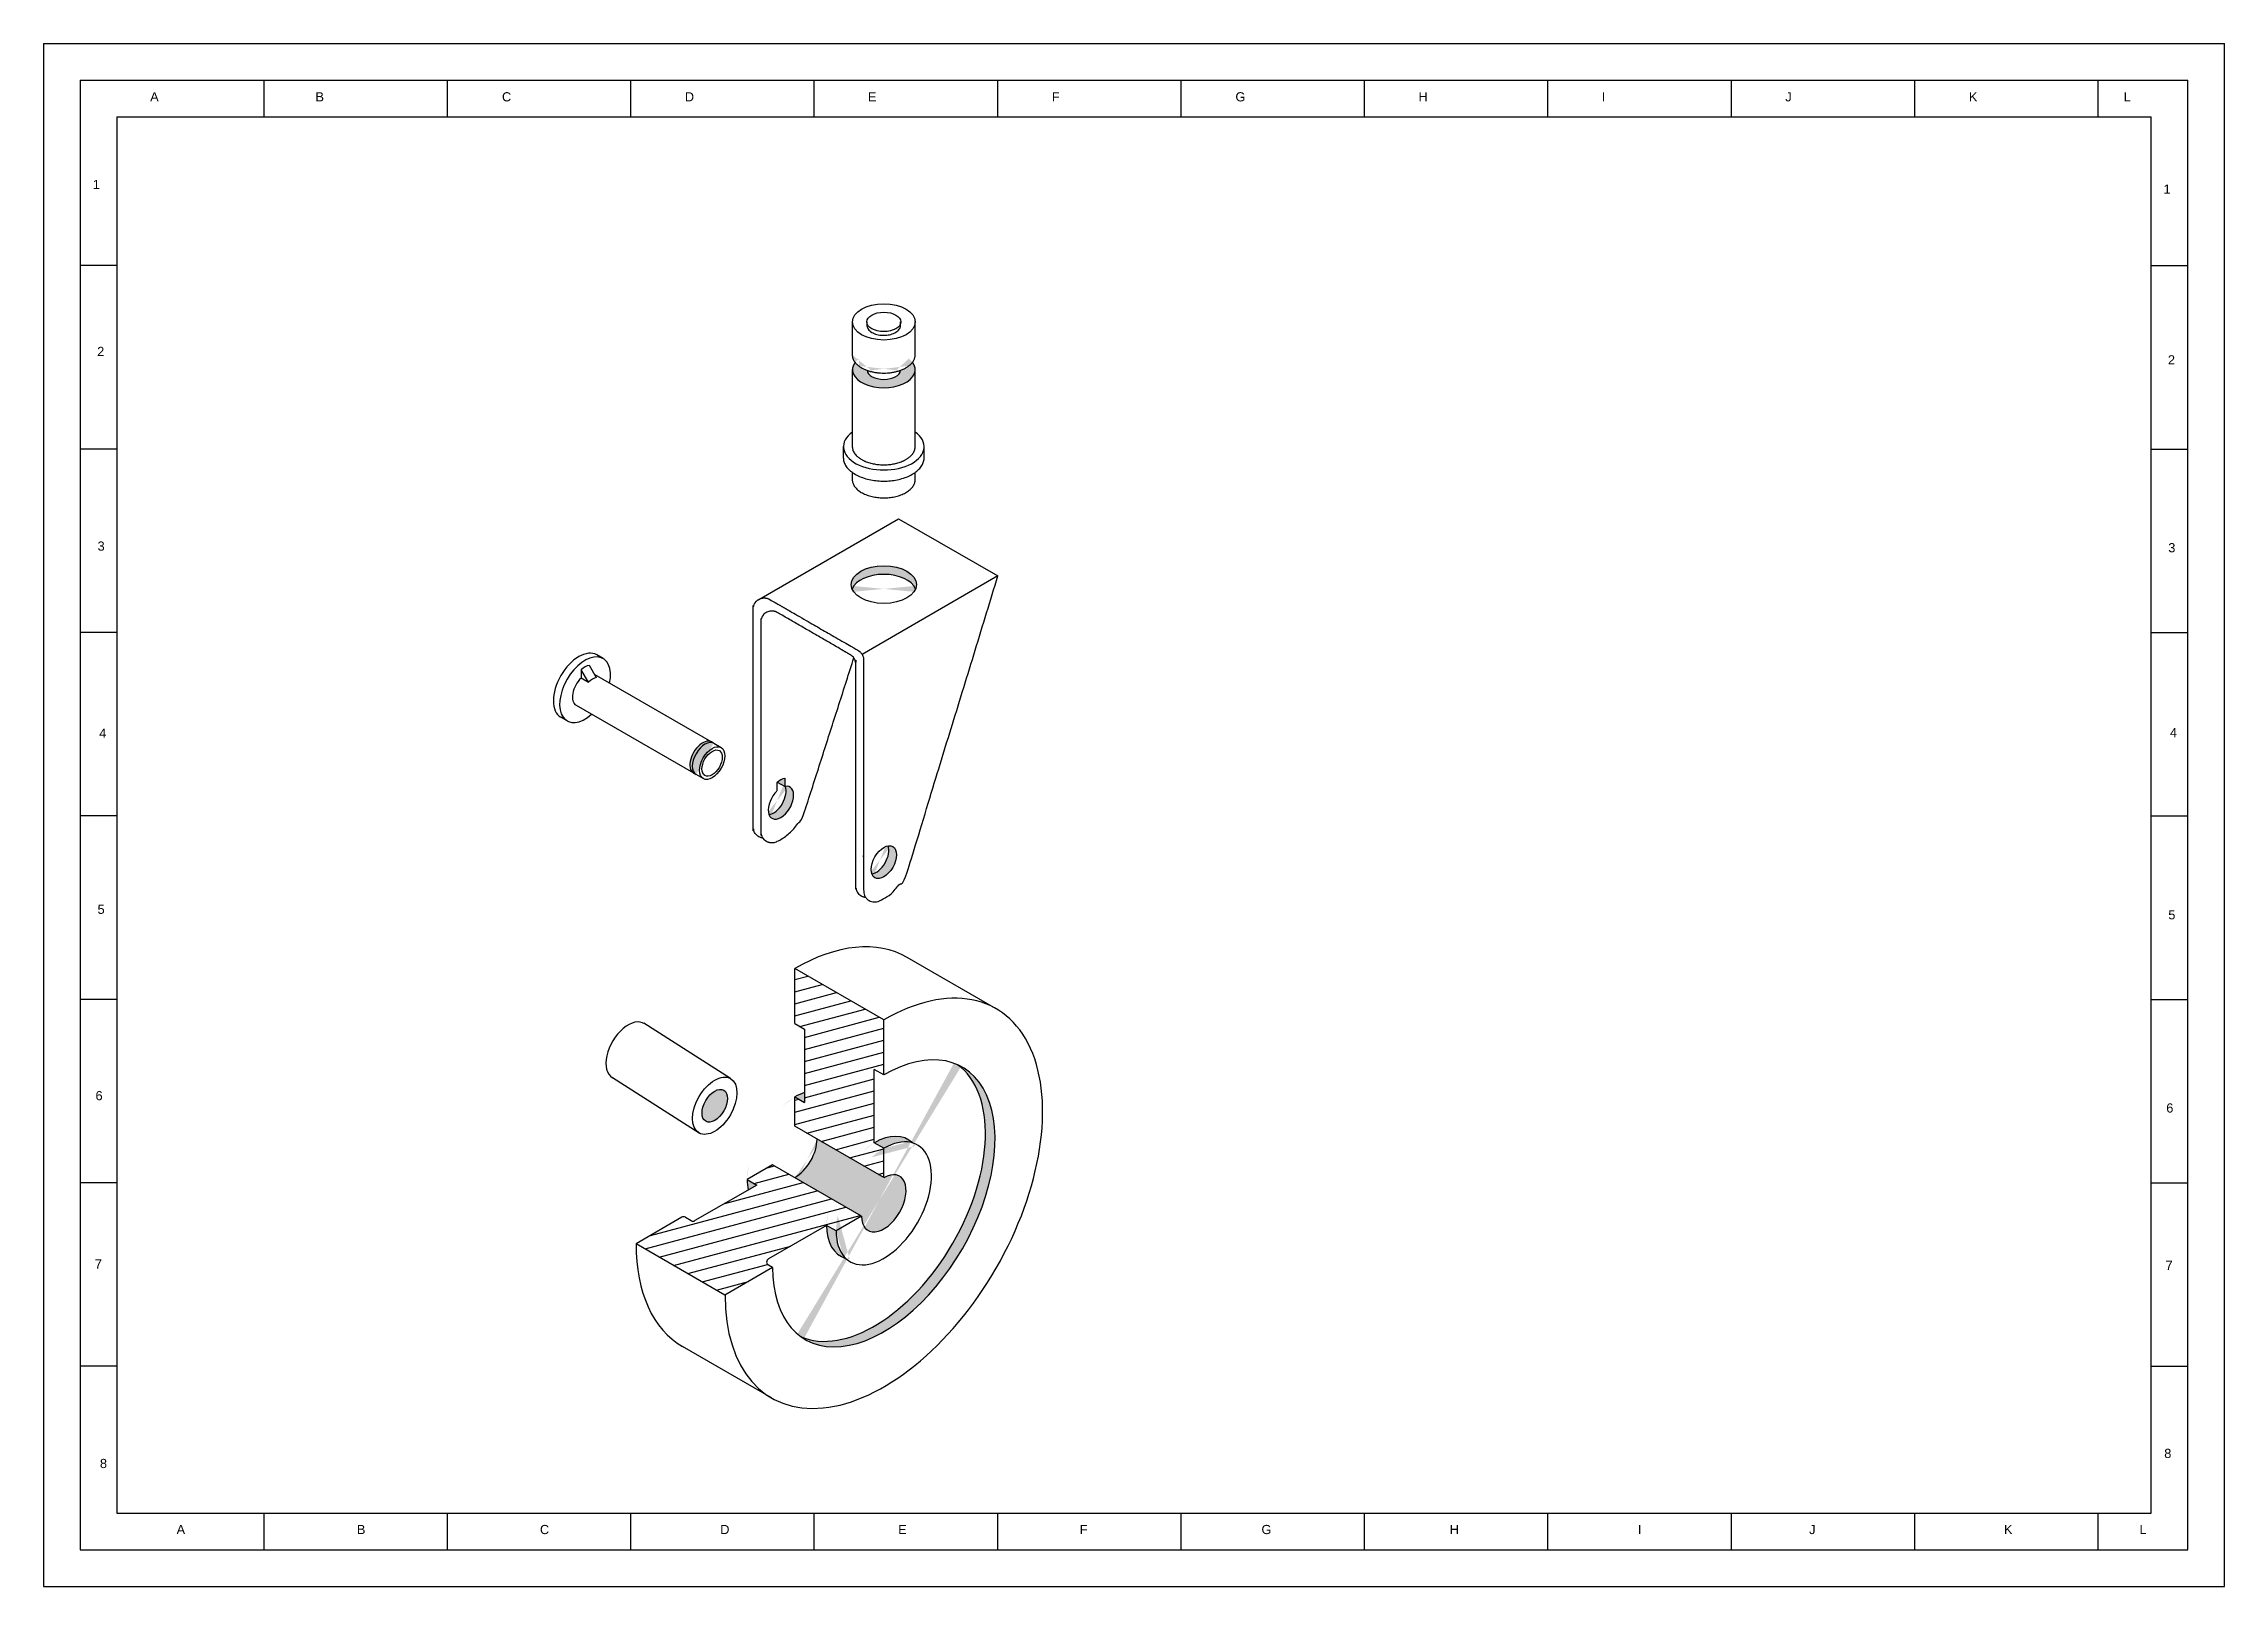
# Model space of a CAD drawing. Header units: millimetres. Extents: x 0 to 1189, y 0 to 841.
import ezdxf

# ---------------------------------------------------------------- set-up
doc = ezdxf.new("R2010")
doc.units = ezdxf.units.MM
doc.styles.get("Standard").update_dxf_attribs({"font": 'arial.ttf'})

msp = doc.modelspace()

# ---------------------------------------------------------------- hatches: boundary and pattern name
h = msp.add_hatch(color=256)
h.set_gradient(color1=(99, 100, 102), color2=(199, 200, 202), tint=1)
edge = h.paths.add_edge_path()
edge.add_ellipse((458.1, 541.4), major_axis=(-17.8, 0), ratio=0.57735, start_angle=193.4223, end_angle=346.5777, ccw=False)
edge.add_ellipse((458.1, 546.1), major_axis=(-17.8, 0), ratio=0.57735, start_angle=166.5777, end_angle=373.4223)
edge = h.paths.add_edge_path()
edge.add_ellipse((458.1, 663.3), major_axis=(-17.1, 0), ratio=0.57735, start_angle=336.1677, end_angle=563.8323)
edge.add_ellipse((458.1, 671.3), major_axis=(-17.1, 0), ratio=0.57735, start_angle=482.3052, end_angle=516.1677, ccw=False)
edge.add_ellipse((458.1, 663.3), major_axis=(-9.19, 0), ratio=0.57735, start_angle=3.9702, end_angle=176.0298, ccw=False)
edge.add_ellipse((458.1, 671.3), major_axis=(-17.1, 0), ratio=0.57735, start_angle=383.8323, end_angle=417.6948, ccw=False)
edge.add_ellipse((458.1, 671.3), major_axis=(-17.1, 0), ratio=0.57735, start_angle=360, end_angle=383.8323)
h = msp.add_hatch(color=256)
h.set_gradient(color1=(99, 100, 102), color2=(199, 200, 202), tint=1)
edge = h.paths.add_edge_path()
edge.add_ellipse((359.3, 451.8), major_axis=(-4.9, -8.49), ratio=0.57735, start_angle=172.5855, end_angle=367.4145, ccw=False)
edge.add_ellipse((360.6, 451.1), major_axis=(-4.9, -8.49), ratio=0.57735, start_angle=187.4145, end_angle=360, ccw=False)
h = msp.add_hatch(color=256)
h.set_gradient(color1=(99, 100, 102), color2=(199, 200, 202), tint=1)
edge = h.paths.add_edge_path()
edge.add_ellipse((402, 427.2), major_axis=(-4.9, -8.49), ratio=0.57735, start_angle=335.1194, end_angle=564.8806)
edge.add_ellipse((397.9, 429.6), major_axis=(-4.9, -8.49), ratio=0.57735, start_angle=384.8806, end_angle=515.1194, ccw=False)
edge = h.paths.add_edge_path()
edge.add_ellipse((458.1, 394.8), major_axis=(-4.9, -8.49), ratio=0.57735, start_angle=335.1194, end_angle=564.8806)
edge.add_ellipse((453.9, 397.2), major_axis=(-4.9, -8.49), ratio=0.57735, start_angle=384.8806, end_angle=515.1194, ccw=False)
edge = h.paths.add_edge_path()
edge.add_ellipse((402, 431.6), major_axis=(-4.9, -8.49), ratio=0.57735, start_angle=566.79, end_angle=599.7551)
edge.add_line((400.2, 438.3), (404.1, 436.1))
edge.add_line((404.1, 436.1), (404.1, 440.5))
h = msp.add_hatch()
h.set_pattern_fill('ANSI31', color=256, scale=2, angle=150)
h.set_pattern_definition([(195, (-83.2236, 113.24), (1.6435, -6.13363), [])])
h.paths.add_polyline_path([(452.9, 281.8), (458.1, 278.8), (458.1, 308.8), (409.6, 336.8), (409.6, 306.8), (414.8, 303.8), (414.8, 263.8), (409.6, 266.8), (409.6, 250.8), (458.1, 222.8), (458.1, 238.8), (452.9, 241.8)])
h.paths.add_polyline_path([(426.9, 196.8), (432.1, 193.8), (445.9, 201.8), (397.4, 229.8), (383.6, 221.8), (388.8, 218.8), (355.1, 199.4, -0.267949), (353.1, 199.4), (349.9, 201.2, 0.267949), (347.9, 201.2), (323, 186.8), (371.5, 158.8), (397.4, 173.8), (395.2, 175.1, -0.57735), (395.2, 178.5)])
h = msp.add_hatch(color=256)
h.set_gradient(color1=(99, 100, 102), color2=(199, 200, 202), tint=1)
edge = h.paths.add_edge_path()
edge.add_ellipse((452.9, 211.8), major_axis=(-42.9, -74.2), ratio=0.57735, start_angle=3.4748, end_angle=176.5252, ccw=False)
edge.add_ellipse((458.1, 208.8), major_axis=(-42.9, -74.2), ratio=0.57735, start_angle=356.5252, end_angle=543.4748)
edge = h.paths.add_edge_path(flags=17)
edge.add_ellipse((458.1, 208.8), major_axis=(-18.4, -31.8), ratio=0.57735, start_angle=315, end_angle=351.8699, ccw=False)
edge.add_line((432.1, 193.8), (426.9, 196.8))
edge.add_ellipse((452.9, 211.8), major_axis=(-18.4, -31.8), ratio=0.57735, start_angle=315, end_angle=368.1301)
edge = h.paths.add_edge_path(flags=17)
edge.add_ellipse((458.1, 208.8), major_axis=(-18.4, -31.8), ratio=0.57735, start_angle=548.1301, end_angle=585, ccw=False)
edge.add_ellipse((452.9, 211.8), major_axis=(-18.4, -31.8), ratio=0.57735, start_angle=171.8699, end_angle=225)
edge.add_line((452.9, 241.8), (458.1, 238.8))
edge = h.paths.add_edge_path()
edge.add_ellipse((458.1, 208.8), major_axis=(-8.6, -14.8), ratio=0.57735, start_angle=315, end_angle=585)
edge.add_line((458.1, 222.8), (421.7, 243.8))
edge.add_ellipse((409.6, 236.8), major_axis=(-8.6, -14.8), ratio=0.57735, start_angle=405, end_angle=495, ccw=False)
edge.add_line((409.6, 222.8), (445.9, 201.8))
h = msp.add_hatch(color=256)
h.set_gradient(color1=(99, 100, 102), color2=(199, 200, 202), tint=1)
edge = h.paths.add_edge_path()
edge.add_ellipse((365.9, 262), major_axis=(-4.9, -8.49), ratio=0.57735, start_angle=0, end_angle=360)
h = msp.add_hatch(color=256)
h.set_gradient(color1=(99, 100, 102), color2=(199, 200, 202), tint=1)
edge = h.paths.add_edge_path()
edge.add_line((388.8, 218.8), (383.6, 221.8))
edge.add_ellipse((409.6, 236.8), major_axis=(-18.4, -31.8), ratio=0.57735, start_angle=315, end_angle=326.537)
edge.add_line((384.1, 216.1), (388.8, 218.8))
edge = h.paths.add_edge_path()
edge.add_ellipse((409.6, 236.8), major_axis=(-18.4, -31.8), ratio=0.57735, start_angle=213.463, end_angle=225)
edge.add_line((409.6, 266.8), (414.8, 263.8))
edge.add_line((414.8, 263.8), (414.8, 269.2))

# ---------------------------------------------------------------- linework, layer by layer
for p, q in [((0, 841), (1189, 841)), ((0, 841), (0, 0)), ((1189, 0), (1189, 841)), ((20, 821), (20, 20)), ((20, 821), (1169, 821)), ((20, 821), (120, 821)), ((120, 821), (120, 801)), ((220, 821), (220, 801)), ((320, 821), (320, 801)), ((420, 821), (420, 801)), ((520, 821), (520, 801)), ((620, 821), (620, 801)), ((720, 821), (720, 801)), ((820, 821), (820, 801)), ((920, 821), (920, 801)), ((1020, 821), (1020, 801)), ((1120, 821), (1120, 801)), ((1169, 20), (1169, 821)), ((40, 801), (40, 40)), ((40, 801), (1149, 801)), ((1149, 40), (1149, 801)), ((40, 720), (20, 720)), ((1149, 720), (1169, 720)), ((40, 620), (20, 620)), ((1149, 620), (1169, 620)), ((40, 520), (20, 520)), ((1149, 520), (1169, 520)), ((293.1, 499.6), (293.1, 495.2)), ((297, 492.9), (293.1, 499.6)), ((297.4, 502.1), (301.3, 495.4)), ((305, 505.8), (301.6, 507.8)), ((293.1, 495.2), (297, 492.9)), ((300.2, 497.3), (364.2, 460.3)), ((290.3, 480.4), (354.4, 443.4)), ((285.4, 471.9), (282, 473.9)), ((365.5, 459.6), (369.4, 457.3)), ((359.6, 440.4), (355.7, 442.6)), ((404.1, 440.5), (404.1, 436.1)), ((399.8, 438), (399.8, 433.6)), ((404.1, 436.1), (400.2, 438.3)), ((40, 420), (20, 420)), ((1149, 420), (1169, 420)), ((458.1, 308.8), (409.6, 336.8)), ((409.6, 306.8), (409.6, 336.8)), ((519.3, 314.9), (470.8, 342.9)), ((40, 320), (20, 320)), ((1149, 320), (1169, 320)), ((374.5, 276.8), (327.3, 307)), ((409.6, 306.8), (414.8, 303.8)), ((414.8, 303.8), (414.8, 263.8)), ((458.1, 278.8), (458.1, 308.8)), ((357.4, 247.1), (310.2, 277.3)), ((458.1, 278.8), (452.9, 281.8)), ((452.9, 241.8), (452.9, 281.8)), ((409.6, 250.8), (409.6, 266.8)), ((409.6, 266.8), (414.8, 263.8)), ((458.1, 222.8), (409.6, 250.8)), ((458.1, 238.8), (452.9, 241.8)), ((458.1, 222.8), (458.1, 238.8)), ((397.4, 229.8), (383.6, 221.8)), ((445.9, 201.8), (397.4, 229.8)), ((40, 220), (20, 220)), ((388.8, 218.8), (355.1, 199.4)), ((383.6, 221.8), (388.8, 218.8)), ((1149, 220), (1169, 220)), ((347.9, 201.2), (323, 186.8)), ((349.9, 201.2), (353.1, 199.4)), ((426.9, 196.8), (395.2, 178.5)), ((432.1, 193.8), (426.9, 196.8)), ((445.9, 201.8), (432.1, 193.8)), ((371.5, 158.8), (323, 186.8)), ((397.4, 173.8), (371.5, 158.8)), ((397.4, 173.8), (395.2, 175.1)), ((40, 120), (20, 120)), ((396.8, 102.7), (348.3, 130.7)), ((1149, 120), (1169, 120)), ((40, 40), (1149, 40)), ((120, 40), (120, 20)), ((220, 40), (220, 20)), ((320, 40), (320, 20)), ((420, 40), (420, 20)), ((520, 40), (520, 20)), ((620, 40), (620, 20)), ((720, 40), (720, 20)), ((820, 40), (820, 20)), ((920, 40), (920, 20)), ((1020, 40), (1020, 20)), ((1120, 40), (1120, 20)), ((20, 20), (1169, 20)), ((0, 0), (1189, 0))]:
    msp.add_line(p, q)
msp.add_lwpolyline([(389.9, 538), (466.1, 582), (520.3, 550.8), (446.3, 508)])
for centre, start, end in [((348.9, 199.5), 60, 120), ((354.1, 201.1), 240, 300), ((396.2, 176.8), 120, 240)]:
    msp.add_arc(centre, 2, start, end)
for centre, major_axis in [((458.1, 689.3), (-17.1, 0)), ((458.1, 689.3), (-9.19, 0)), ((458.1, 546.1), (-17.8, 0)), ((364.5, 448.8), (-4.9, -8.49)), ((364.5, 448.8), (-3.92, -6.79)), ((458.1, 394.8), (-4.9, -8.49)), ((365.9, 262), (-8.6, -14.8)), ((365.9, 262), (-4.9, -8.49))]:
    msp.add_ellipse(centre, major_axis=major_axis, ratio=0.57735)
for centre, major_axis, start_param, end_param in [((458.1, 663.3), (-17.1, 0), 5.867233, 9.84073), ((458.1, 663.3), (-9.19, 0), 0.069293, 3.0723), ((458.1, 621.3), (-22, 0), 5.603511, 10.104452), ((458.1, 541.4), (-17.8, 0), 3.375856, 6.048922), ((291.8, 490.8), (-9.8, -17), 3.141593, 6.283185), ((295.2, 488.8), (-9.8, -17), 2.094395, 7.330383), ((295.2, 493.2), (-4.9, -8.49), 9.892352, 10.528), ((295.2, 488.8), (-4.9, -8.49), 4.244815, 6.283185), ((299.2, 486.6), (-4.9, -8.49), 3.609167, 4.244815), ((359.3, 451.8), (-4.9, -8.49), 3.012185, 6.412593), ((360.6, 451.1), (-4.9, -8.49), 3.141593, 6.283185), ((402, 431.6), (-4.9, -8.49), 9.892352, 10.528), ((402, 427.2), (-4.9, -8.49), 4.244815, 9.892352), ((397.9, 429.6), (-4.9, -8.49), 6.717434, 8.99053), ((453.9, 397.2), (-4.9, -8.49), 6.717434, 8.99053), ((409.6, 236.8), (-61.2, -106.1), 3.141593, 3.926991), ((458.1, 208.8), (-61.2, -106.1), 5.497787, 10.210176), ((318.7, 292.1), (-8.6, -14.8), 3.089833, 6.283185), ((458.1, 208.8), (-42.9, -74.2), 5.497787, 10.210176), ((452.9, 211.8), (-42.9, -74.2), 0.060646, 3.080946), ((409.6, 236.8), (-18.4, -31.8), 3.725633, 3.926991), ((409.6, 236.8), (-8.6, -14.8), 7.068583, 8.63938), ((458.1, 208.8), (-18.4, -31.8), 5.497787, 10.210176), ((452.9, 211.8), (-18.4, -31.8), 2.999696, 3.926991), ((409.6, 236.8), (-18.4, -31.8), 5.497787, 5.699145), ((458.1, 208.8), (-8.6, -14.8), 5.497787, 10.210176), ((452.9, 211.8), (-18.4, -31.8), 5.497787, 6.425082), ((409.6, 236.8), (-61.2, -106.1), 5.497787, 6.283185)]:
    msp.add_ellipse(centre, major_axis=major_axis, ratio=0.57735, start_param=start_param, end_param=end_param)
for points, weights, knots in [([(440.9, 689.3), (440.9, 680.3), (440.9, 671.3), (440.9, 661.4), (458.1, 661.4), (475.2, 661.4), (475.2, 671.3), (475.2, 680.3), (475.2, 689.3)], [1, 1, 1, 0.707106781187, 1, 0.707106781187, 1, 1, 1], [0, 0, 0, 1, 1, 2.570796, 2.570796, 4.141593, 4.141593, 5.141593, 5.141593, 5.141593]), ([(448.9, 689.3), (448.9, 688.3), (448.9, 687.3), (448.9, 682), (458.1, 682), (467.2, 682), (467.2, 687.3), (467.2, 688.3), (467.2, 689.3)], [1, 1, 1, 0.707106781187, 1, 0.707106781187, 1, 1, 1], [0, 0, 0, 1, 1, 2.570796, 2.570796, 4.141593, 4.141593, 5.141593, 5.141593, 5.141593]), ([(440.9, 663.3), (440.9, 642.3), (440.9, 621.3), (440.9, 611.4), (458.1, 611.4), (475.2, 611.4), (475.2, 621.3), (475.2, 642.3), (475.2, 663.3)], [1, 1, 1, 0.707106781187, 1, 0.707106781187, 1, 1, 1], [0, 0, 0, 1, 1, 2.570796, 2.570796, 4.141593, 4.141593, 5.141593, 5.141593, 5.141593]), ([(436, 621.3), (436, 618.3), (436, 615.3), (436, 602.5), (458.1, 602.5), (480.1, 602.5), (480.1, 615.3), (480.1, 618.3), (480.1, 621.3)], [1, 1, 1, 0.707106781187, 1, 0.707106781187, 1, 1, 1], [0, 0, 0, 1, 1, 2.570796, 2.570796, 4.141593, 4.141593, 5.141593, 5.141593, 5.141593]), ([(440.9, 607.3), (440.9, 605.3), (440.9, 603.3), (440.9, 593.4), (458.1, 593.4), (475.2, 593.4), (475.2, 603.3), (475.2, 605.2), (475.2, 607.2)], [1, 1, 1, 0.707106781187, 1, 0.707106781187, 1, 1, 1], [0, 0, 0, 1, 1, 2.570796, 2.570796, 4.141593, 4.141593, 5.141593, 5.141593, 5.141593]), ([(392.2, 407.9), (386.9, 408.5), (386.9, 413.8), (386.9, 473.3), (386.9, 532.9), (386.9, 536.3), (389.9, 538), (392.9, 539.8), (395.9, 538), (420, 524.1), (444.1, 510.2), (447.1, 508.5), (447.1, 505), (447.1, 446.8), (447.1, 388.5), (447.1, 383.8), (447.1, 379.1), (447.1, 375.9), (449.7, 374.1), (452.3, 372.3), (455.2, 373.5), (464, 376.8), (470.3, 387.8), (495.3, 469.3), (520.3, 550.8)], [1, 0.74681254338, 1, 1, 1, 0.866025403784, 1, 0.866025403784, 1, 1, 1, 0.866025403784, 1, 1, 1, 1, 1, 0.884875467377, 1, 0.884875467377, 1, 0.889181066916, 1, 1, 1], [0, 0, 0, 1.45508, 1.45508, 2.45508, 2.45508, 3.502278, 3.502278, 4.549475, 4.549475, 5.549475, 5.549475, 6.596673, 6.596673, 7.596673, 7.596673, 8.596673, 8.596673, 9.565812, 9.565812, 10.534952, 10.534952, 11.48544, 11.48544, 12.48544, 12.48544, 12.48544]), ([(448.2, 375.5), (442.9, 376.1), (442.9, 381.4), (442.9, 442), (442.9, 502.6), (442.9, 506.1), (439.9, 507.8), (420, 519.4), (400, 530.9), (397, 532.6), (394, 530.9), (391, 529.2), (391, 525.7), (391, 468.6), (391, 411.4), (391, 408.3), (393.6, 406.5), (396.2, 404.7), (399.1, 405.8), (407.9, 409.2), (414.2, 420.1), (428, 463.2), (441.8, 506.2)], [1, 0.74681254338, 1, 1, 1, 0.866025403784, 1, 1, 1, 0.866025403784, 1, 0.866025403784, 1, 1, 1, 0.884875467377, 1, 0.884875467377, 1, 0.889181066916, 1, 1, 1], [0, 0, 0, 1.45508, 1.45508, 2.45508, 2.45508, 3.502278, 3.502278, 4.502278, 4.502278, 5.549475, 5.549475, 6.596673, 6.596673, 7.596673, 7.596673, 8.565812, 8.565812, 9.534952, 9.534952, 10.48544, 10.48544, 11.48544, 11.48544, 11.48544])]:
    msp.add_rational_spline(points, weights, degree=2, knots=knots)

# ---------------------------------------------------------------- texts
for s, p in [('A', (58.1, 809.5)), ('B', (148.2, 809.5)), ('C', (249.9, 809.5)), ('D', (349.6, 809.5)), ('E', (449.4, 809.5)), ('F', (549.7, 809.5)), ('G', (649.8, 809.5)), ('H', (749.6, 809.5)), ('I', (849.5, 809.5)), ('J', (949.6, 809.5)), ('K', (1049.7, 809.5)), ('L', (1134.1, 809.5)), ('1', (26.8, 761.7)), ('1', (1155.8, 759.2)), ('2', (29.2, 670.7)), ('2', (1158.2, 666.1)), ('3', (29.4, 564.6)), ('3', (1158.4, 563.7)), ('4', (30.3, 462.6)), ('4', (1159.3, 462.9)), ('5', (29.4, 366.6)), ('5', (1158.4, 363.6)), ('6', (28.3, 265)), ('6', (1157.3, 258.3)), ('7', (27.9, 173.2)), ('7', (1156.9, 172.5)), ('8', (1156.2, 70)), ('8', (30.7, 64.5)), ('A', (72.5, 28.5)), ('B', (170.8, 28.5)), ('C', (270.6, 28.5)), ('D', (368.9, 28.5)), ('E', (465.9, 28.5)), ('F', (564.9, 28.5)), ('G', (664, 28.5)), ('H', (766.6, 28.5)), ('I', (869.2, 28.5)), ('J', (962.6, 28.5)), ('K', (1068.8, 28.5)), ('L', (1142.7, 28.5))]:
    msp.add_text(s, height=5).set_placement(p)

doc.saveas('drawing.dxf')
